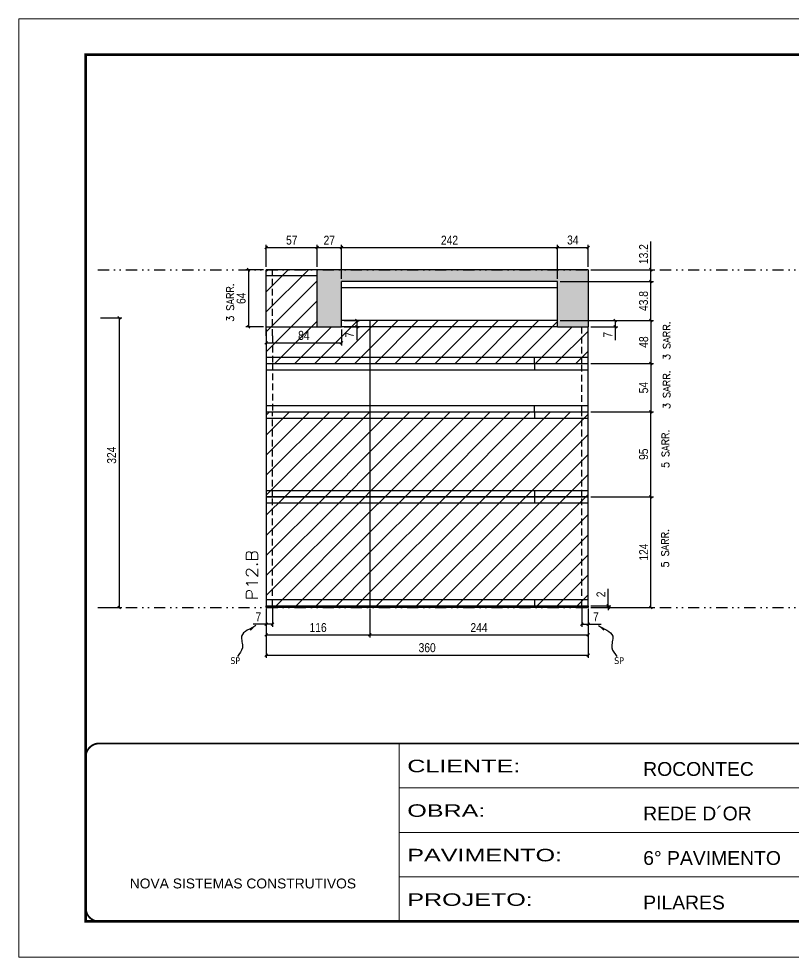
# Model space of a CAD drawing. Extents: x 28748 to 35002, y 14885 to 43501.
# Drawn here: x 28748 to 29615, y 29816 to 30866 of the extents above; entities that cross this region are included whole.
import ezdxf

# ---------------------------------------------------------------- set-up
doc = ezdxf.new("R2010")
doc.units = 0
for name, pattern in [('CONTINUO', [0]), ('DASHED', [0.75, 0.5, -0.25]), ('DIVIDE2', [0.625, 0.25, -0.125, 0, -0.125, 0, -0.125]), ('HIDDEN', [0.375, 0.25, -0.125])]:
    doc.linetypes.add(name, pattern=pattern)
for name, color, linetype in [('COTA', 241, 'Continuous'), ('Nível', 160, 'Continuous'), ('Painéis', 200, 'Continuous'), ('SARR_2.2x7', 40, 'Continuous'), ('Sarrafo de Pressão', 42, 'HIDDEN'), ('texto', 7, 'Continuous')]:
    doc.layers.add(name, color=color, linetype=linetype)
for name, color, linetype, lineweight in [('Folhas', 255, 'Continuous', 9), ('Hachura', 251, 'Continuous', 9), ('SARRAFO DE PRESSAO', 251, 'DASHED', 9), ('Texto Seção', 7, 'Continuous', 15)]:
    doc.layers.add(name, color=color, linetype=linetype, lineweight=lineweight)
doc.styles.add('ARIAL', font='arial.ttf')
doc.styles.add('COTA TECNICA', font='techl___.ttf', dxfattribs={"height": 10})
doc.styles.add('COTA TECNICA-50', font='techl___.ttf', dxfattribs={"height": 10})
doc.styles.add('REGUA-120', font='ROMANS.shx', dxfattribs={"height": 15})
doc.styles.add('ROMANS', font='romans.shx')
doc.styles.get("Standard").update_dxf_attribs({"font": 'arial.ttf'})
doc.styles.add('Tecnologia', font='')
doc.styles.get('Tecnologia').set_extended_font_data('Forgotten Futurist')
doc.dimstyles.new('COTA PAINEL-50', dxfattribs={"dimtxt": 10, "dimasz": 3, "dimexe": 3, "dimexo": 3, "dimgap": 3, "dimtad": 1, "dimdec": 1, "dimzin": 12, "dimdsep": 46, "dimtxsty": 'COTA TECNICA-50', "dimblk1": 'OBLIQUE', "dimblk2": 'OBLIQUE', "dimsah": 1, "dimcen": 0.9, "dimclrd": 4, "dimclre": 4, "dimclrt": 240, "dimadec": 1, "dimazin": 3, "dimtfac": 1, "dimtdec": 1, "dimtmove": 0, "dimatfit": 3, "dimfxl": 1, "dimtolj": 1, "dimtzin": 12, "dimarcsym": 0})
doc.dimstyles.new('PAINEL', dxfattribs={"dimtxt": 10, "dimasz": 3, "dimexe": 3, "dimexo": 3, "dimgap": 3, "dimtad": 1, "dimdec": 1, "dimzin": 12, "dimdsep": 46, "dimtxsty": 'COTA TECNICA', "dimblk1": 'OBLIQUE', "dimblk2": 'OBLIQUE', "dimsah": 1, "dimcen": 0.9, "dimclrd": 4, "dimclre": 4, "dimclrt": 240, "dimadec": 1, "dimazin": 3, "dimtfac": 1, "dimtdec": 1, "dimtmove": 0, "dimatfit": 3, "dimfxl": 1, "dimtolj": 1, "dimtzin": 12, "dimarcsym": 0})
doc.dimstyles.get("Standard").update_dxf_attribs({"dimtxt": 0.18, "dimasz": 0.18, "dimexe": 0.18, "dimexo": 0.0625, "dimgap": 0.09, "dimtad": 0, "dimtih": 1, "dimtoh": 1, "dimdec": 4, "dimzin": 0, "dimdsep": 46, "dimtxsty": 'Standard', "dimcen": 0.09, "dimadec": 0, "dimazin": 0, "dimtfac": 1, "dimtdec": 4, "dimtofl": 0, "dimtmove": 0, "dimatfit": 3, "dimfxl": 1, "dimtolj": 1, "dimtzin": 0, "dimarcsym": 0})
pattern_1 = [(45, (-100259.158, -2076.637), (-11.2253202, 11.2253202), [])]
pattern_2 = [(45, (0, 54), (-11.22532, 11.22532), [])]

# ---------------------------------------------------------------- blocks, each defined once
blk = doc.blocks.new('9999999999')
at = {"color": 30, "linetype": 'CONTINUO'}
for p, q in [((98564.6, 34230.2), (98564.6, 34429.4)), ((98564.6, 34379.6), (99584, 34379.6)), ((98564.6, 34329.8), (99488, 34329.8)), ((98564.6, 34280), (99488, 34280))]:
    blk.add_line(p, q, dxfattribs=at)
at = {"color": 30, "linetype": 'CONTINUO', "const_width": 2}
blk.add_lwpolyline([(99584, 34230.2), (99584, 34414.4, 0.414214), (99569, 34429.4), (98229, 34429.4, 0.414214), (98214, 34414.4), (98214, 34245.2, 0.414214), (98229, 34230.2), (99584, 34230.2)], format="xyb", dxfattribs=at)
at = {"layer": 'Folhas'}
blk.add_lwpolyline([(98139, 34190.2), (99624, 34190.2), (99624, 35240.2), (98139, 35240.2)], close=True, dxfattribs=at)
at = {"layer": 'Folhas', "color": 30, "const_width": 3}
blk.add_lwpolyline([(98214, 34230.2), (99584, 34230.2), (99584, 35200.2), (98214, 35200.2)], close=True, dxfattribs=at)
at = {"color": 7, "linetype": 'Continuous', "ltscale": 5, "style": 'ARIAL'}
for s, height, p in [('ROCONTEC', 15.48, (98837.7, 34393.1)), ('REDE D´OR', 15.48, (98837.7, 34343.3)), ('6° PAVIMENTO', 15.483, (98837.7, 34293.5)), ('NOVA SISTEMAS CONSTRUTIVOS', 11.059, (98263.2, 34267.2)), ('PILARES', 15.48, (98837.7, 34243.7))]:
    blk.add_text(s, height=height, dxfattribs=at).set_placement(p)
at = {"layer": 'Folhas', "color": 7, "style": 'Tecnologia', "width": 1.5}
for s, p in [('CLIENTE:', (98573.7, 34397.2)), ('OBRA:', (98573.7, 34347.3)), ('PAVIMENTO:', (98573.7, 34297.5)), ('PROJETO:', (98573.7, 34247.7))]:
    blk.add_text(s, height=14, dxfattribs=at).set_placement(p)
blk = doc.blocks.new('_Oblique')
at = {"color": 0, "linetype": 'ByBlock', "lineweight": -2}
blk.add_line((-0.5, -0.5), (0.5, 0.5), dxfattribs=at)
blk = doc.blocks.new('*D914')
at = {"layer": 'COTA', "color": 4, "linetype": 'ByBlock', "lineweight": -2, "transparency": 16777216}
for p, q in [((28839.8, 30531.7), (28863.6, 30531.7)), ((28860.6, 30531.7), (28860.6, 30207.7)), ((28839.8, 30207.7), (28863.6, 30207.7))]:
    blk.add_line(p, q, dxfattribs=at)
at = {"layer": 'Defpoints', "color": 0, "linetype": 'ByBlock', "transparency": 16777216}
for p in [(28836.8, 30531.7), (28836.8, 30207.7), (28860.6, 30207.7)]:
    blk.add_point(p, dxfattribs=at)
at = {"layer": 'COTA', "color": 4, "linetype": 'ByBlock', "lineweight": -2, "transparency": 16777216, "xscale": 3, "yscale": 3, "zscale": 3}
for p, rotation in [((28860.6, 30531.7), 90), ((28860.6, 30207.7), 270)]:
    blk.add_blockref('_Oblique', p, dxfattribs=dict(at, rotation=rotation))
at = {"layer": 'COTA', "color": 240, "linetype": 'ByBlock', "transparency": 16777216, "insert": (28852.3, 30378.1), "char_height": 10, "attachment_point": 5, "rotation": 90, "style": 'COTA TECNICA'}
blk.add_mtext('\\A1;324', dxfattribs=at)
blk = doc.blocks.new('*D915')
at = {"layer": 'COTA', "color": 4, "lineweight": -2, "transparency": 16777216}
for p, q in [((29025.3, 30206.7), (29025.3, 30151.5)), ((29385.3, 30206.7), (29385.3, 30151.5)), ((29025.3, 30154.5), (29385.3, 30154.5))]:
    blk.add_line(p, q, dxfattribs=at)
at = {"layer": 'Defpoints', "color": 0, "transparency": 16777216}
for p in [(29025.3, 30209.7), (29385.3, 30209.7), (29385.3, 30154.5)]:
    blk.add_point(p, dxfattribs=at)
at = {"layer": 'COTA', "color": 4, "lineweight": -2, "transparency": 16777216, "xscale": 3, "yscale": 3, "zscale": 3, "rotation": 180}
blk.add_blockref('_Oblique', (29025.3, 30154.5), dxfattribs=at)
at = {"layer": 'COTA', "color": 4, "lineweight": -2, "transparency": 16777216, "xscale": 3, "yscale": 3, "zscale": 3}
blk.add_blockref('_Oblique', (29385.3, 30154.5), dxfattribs=at)
at = {"layer": 'COTA', "color": 240, "transparency": 16777216, "insert": (29205.3, 30162.7), "char_height": 10, "attachment_point": 5, "style": 'COTA TECNICA'}
blk.add_mtext('\\A1;360', dxfattribs=at)
blk = doc.blocks.new('*D916')
at = {"layer": 'COTA', "color": 4, "lineweight": -2, "transparency": 16777216}
for p, q in [((29025.3, 30204.7), (29025.3, 30186.2)), ((29032.3, 30206.7), (29032.3, 30186.2)), ((29025.3, 30189.2), (29010.6, 30189.2)), ((29032.3, 30189.2), (29025.3, 30189.2))]:
    blk.add_line(p, q, dxfattribs=at)
at = {"layer": 'Defpoints', "color": 0, "transparency": 16777216}
for p in [(29032.3, 30209.7), (29025.3, 30207.7), (29025.3, 30189.2)]:
    blk.add_point(p, dxfattribs=at)
at = {"layer": 'COTA', "color": 4, "lineweight": -2, "transparency": 16777216, "xscale": 3, "yscale": 3, "zscale": 3, "rotation": 180}
blk.add_blockref('_Oblique', (29025.3, 30189.2), dxfattribs=at)
at = {"layer": 'COTA', "color": 4, "lineweight": -2, "transparency": 16777216, "xscale": 3, "yscale": 3, "zscale": 3}
blk.add_blockref('_Oblique', (29032.3, 30189.2), dxfattribs=at)
at = {"layer": 'COTA', "color": 240, "transparency": 16777216, "insert": (29016.4, 30197.3), "char_height": 10, "attachment_point": 5, "style": 'COTA TECNICA-50'}
blk.add_mtext('\\A1;7', dxfattribs=at)
blk = doc.blocks.new('*D881')
at = {"layer": 'COTA', "color": 4, "lineweight": -2, "transparency": 16777216}
for p, q in [((29378.3, 30206.7), (29378.3, 30186.2)), ((29385.3, 30204.7), (29385.3, 30186.2)), ((29378.3, 30189.2), (29385.3, 30189.2)), ((29385.3, 30189.2), (29400, 30189.2))]:
    blk.add_line(p, q, dxfattribs=at)
at = {"layer": 'Defpoints', "color": 0, "transparency": 16777216}
for p in [(29378.3, 30209.7), (29385.3, 30207.7), (29385.3, 30189.2)]:
    blk.add_point(p, dxfattribs=at)
at = {"layer": 'COTA', "color": 4, "lineweight": -2, "transparency": 16777216, "xscale": 3, "yscale": 3, "zscale": 3, "rotation": 180}
blk.add_blockref('_Oblique', (29378.3, 30189.2), dxfattribs=at)
at = {"layer": 'COTA', "color": 4, "lineweight": -2, "transparency": 16777216, "xscale": 3, "yscale": 3, "zscale": 3}
blk.add_blockref('_Oblique', (29385.3, 30189.2), dxfattribs=at)
at = {"layer": 'COTA', "color": 240, "transparency": 16777216, "insert": (29394.1, 30197.3), "char_height": 10, "attachment_point": 5, "style": 'COTA TECNICA-50'}
blk.add_mtext('\\A1;7', dxfattribs=at)
blk = doc.blocks.new('*D882')
at = {"layer": 'COTA', "color": 4, "lineweight": -2, "transparency": 16777216}
for p, q in [((29388.3, 30331.7), (29458.7, 30331.7)), ((29455.7, 30207.7), (29455.7, 30331.7)), ((29388.3, 30207.7), (29458.7, 30207.7))]:
    blk.add_line(p, q, dxfattribs=at)
at = {"layer": 'Defpoints', "color": 0, "transparency": 16777216}
for p in [(29385.3, 30331.7), (29455.7, 30331.7), (29385.3, 30207.7)]:
    blk.add_point(p, dxfattribs=at)
at = {"layer": 'COTA', "color": 4, "lineweight": -2, "transparency": 16777216, "xscale": 3, "yscale": 3, "zscale": 3}
for p, rotation in [((29455.7, 30331.7), 90), ((29455.7, 30207.7), 270)]:
    blk.add_blockref('_Oblique', p, dxfattribs=dict(at, rotation=rotation))
at = {"layer": 'COTA', "color": 240, "transparency": 16777216, "insert": (29447.6, 30269.7), "char_height": 10, "attachment_point": 5, "rotation": 90, "style": 'COTA TECNICA-50'}
blk.add_mtext('\\A1;124', dxfattribs=at)
blk = doc.blocks.new('*D883')
at = {"layer": 'COTA', "color": 4, "lineweight": -2, "transparency": 16777216}
for p, q in [((29407.8, 30209.7), (29407.8, 30228.5)), ((29388.3, 30209.7), (29410.8, 30209.7)), ((29407.8, 30207.7), (29407.8, 30209.7)), ((29388.3, 30207.7), (29410.8, 30207.7)), ((29407.8, 30207.7), (29407.8, 30204.7))]:
    blk.add_line(p, q, dxfattribs=at)
at = {"layer": 'Defpoints', "color": 0, "transparency": 16777216}
for p in [(29385.3, 30209.7), (29385.3, 30207.7), (29407.8, 30207.7)]:
    blk.add_point(p, dxfattribs=at)
at = {"layer": 'COTA', "color": 4, "lineweight": -2, "transparency": 16777216, "xscale": 3, "yscale": 3, "zscale": 3}
for p, rotation in [((29407.8, 30209.7), 270), ((29407.8, 30207.7), 90)]:
    blk.add_blockref('_Oblique', p, dxfattribs=dict(at, rotation=rotation))
at = {"layer": 'COTA', "color": 240, "transparency": 16777216, "insert": (29399.8, 30222.4), "char_height": 10, "attachment_point": 5, "rotation": 90, "style": 'COTA TECNICA-50'}
blk.add_mtext('\\A1;2', dxfattribs=at)
blk = doc.blocks.new('*D884')
at = {"layer": 'COTA', "color": 4, "linetype": 'ByBlock', "lineweight": -2, "transparency": 16777216}
for p, q in [((29388.3, 30426.7), (29458.7, 30426.7)), ((29455.7, 30331.7), (29455.7, 30426.7)), ((29388.3, 30331.7), (29458.7, 30331.7))]:
    blk.add_line(p, q, dxfattribs=at)
at = {"layer": 'Defpoints', "color": 0, "linetype": 'ByBlock', "transparency": 16777216}
for p in [(29385.3, 30426.7), (29455.7, 30426.7), (29385.3, 30331.7)]:
    blk.add_point(p, dxfattribs=at)
at = {"layer": 'COTA', "color": 4, "linetype": 'ByBlock', "lineweight": -2, "transparency": 16777216, "xscale": 3, "yscale": 3, "zscale": 3}
for p, rotation in [((29455.7, 30426.7), 90), ((29455.7, 30331.7), 270)]:
    blk.add_blockref('_Oblique', p, dxfattribs=dict(at, rotation=rotation))
at = {"layer": 'COTA', "color": 240, "linetype": 'ByBlock', "transparency": 16777216, "insert": (29447.5, 30379.2), "char_height": 10, "attachment_point": 5, "rotation": 90, "style": 'COTA TECNICA'}
blk.add_mtext('\\A1;95', dxfattribs=at)
blk = doc.blocks.new('*D1763')
at = {"layer": 'COTA', "color": 4, "linetype": 'ByBlock', "lineweight": -2, "transparency": 16777216}
for p, q in [((29025.3, 30206.7), (29025.3, 30174.1)), ((29141.3, 30206.7), (29141.3, 30174.1)), ((29025.3, 30177.1), (29141.3, 30177.1))]:
    blk.add_line(p, q, dxfattribs=at)
at = {"layer": 'Defpoints', "color": 0, "linetype": 'ByBlock', "transparency": 16777216}
for p in [(29025.3, 30209.7), (29141.3, 30209.7), (29141.3, 30177.1)]:
    blk.add_point(p, dxfattribs=at)
at = {"layer": 'COTA', "color": 4, "linetype": 'ByBlock', "lineweight": -2, "transparency": 16777216, "xscale": 3, "yscale": 3, "zscale": 3, "rotation": 180}
blk.add_blockref('_Oblique', (29025.3, 30177.1), dxfattribs=at)
at = {"layer": 'COTA', "color": 4, "linetype": 'ByBlock', "lineweight": -2, "transparency": 16777216, "xscale": 3, "yscale": 3, "zscale": 3}
blk.add_blockref('_Oblique', (29141.3, 30177.1), dxfattribs=at)
at = {"layer": 'COTA', "color": 240, "linetype": 'ByBlock', "transparency": 16777216, "insert": (29083.3, 30185.2), "char_height": 10, "attachment_point": 5, "style": 'COTA TECNICA'}
blk.add_mtext('\\A1;116', dxfattribs=at)
blk = doc.blocks.new('*D1764')
at = {"layer": 'COTA', "color": 4, "linetype": 'ByBlock', "lineweight": -2, "transparency": 16777216}
for p, q in [((29141.3, 30206.7), (29141.3, 30174.1)), ((29385.3, 30204.7), (29385.3, 30174.1)), ((29141.3, 30177.1), (29385.3, 30177.1))]:
    blk.add_line(p, q, dxfattribs=at)
at = {"layer": 'Defpoints', "color": 0, "linetype": 'ByBlock', "transparency": 16777216}
for p in [(29141.3, 30209.7), (29385.3, 30207.7), (29385.3, 30177.1)]:
    blk.add_point(p, dxfattribs=at)
at = {"layer": 'COTA', "color": 4, "linetype": 'ByBlock', "lineweight": -2, "transparency": 16777216, "xscale": 3, "yscale": 3, "zscale": 3, "rotation": 180}
blk.add_blockref('_Oblique', (29141.3, 30177.1), dxfattribs=at)
at = {"layer": 'COTA', "color": 4, "linetype": 'ByBlock', "lineweight": -2, "transparency": 16777216, "xscale": 3, "yscale": 3, "zscale": 3}
blk.add_blockref('_Oblique', (29385.3, 30177.1), dxfattribs=at)
at = {"layer": 'COTA', "color": 240, "linetype": 'ByBlock', "transparency": 16777216, "insert": (29263.3, 30185.2), "char_height": 10, "attachment_point": 5, "style": 'COTA TECNICA'}
blk.add_mtext('\\A1;244', dxfattribs=at)
blk = doc.blocks.new('*D1773')
at = {"layer": 'COTA', "color": 4, "lineweight": -2, "transparency": 16777216}
for p, q in [((29354.3, 30528.7), (29458.7, 30528.7)), ((29455.7, 30528.7), (29455.7, 30480.7)), ((29388.3, 30480.7), (29458.7, 30480.7))]:
    blk.add_line(p, q, dxfattribs=at)
at = {"layer": 'Defpoints', "color": 0, "transparency": 16777216}
for p in [(29351.3, 30528.7), (29385.3, 30480.7), (29455.7, 30480.7)]:
    blk.add_point(p, dxfattribs=at)
at = {"layer": 'COTA', "color": 4, "lineweight": -2, "transparency": 16777216, "xscale": 3, "yscale": 3, "zscale": 3}
for p, rotation in [((29455.7, 30528.7), 90), ((29455.7, 30480.7), 270)]:
    blk.add_blockref('_Oblique', p, dxfattribs=dict(at, rotation=rotation))
at = {"layer": 'COTA', "color": 240, "transparency": 16777216, "insert": (29447.6, 30504.7), "char_height": 10, "attachment_point": 5, "rotation": 90, "style": 'COTA TECNICA'}
blk.add_mtext('\\A1;48', dxfattribs=at)
blk = doc.blocks.new('*D1776')
at = {"layer": 'COTA', "color": 4, "lineweight": -2, "transparency": 16777216}
for p, q in [((29354.3, 30572.5), (29458.7, 30572.5)), ((29455.7, 30528.7), (29455.7, 30572.5)), ((29354.3, 30528.7), (29458.7, 30528.7))]:
    blk.add_line(p, q, dxfattribs=at)
at = {"layer": 'Defpoints', "color": 0, "transparency": 16777216}
for p in [(29351.3, 30572.5), (29455.7, 30572.5), (29351.3, 30528.7)]:
    blk.add_point(p, dxfattribs=at)
at = {"layer": 'COTA', "color": 4, "lineweight": -2, "transparency": 16777216, "xscale": 3, "yscale": 3, "zscale": 3}
for p, rotation in [((29455.7, 30572.5), 90), ((29455.7, 30528.7), 270)]:
    blk.add_blockref('_Oblique', p, dxfattribs=dict(at, rotation=rotation))
at = {"layer": 'COTA', "color": 240, "transparency": 16777216, "insert": (29447.4, 30550.6), "char_height": 10, "attachment_point": 5, "rotation": 90, "style": 'COTA TECNICA-50'}
blk.add_mtext('\\A1;43.8', dxfattribs=at)
blk = doc.blocks.new('*D891')
at = {"layer": 'COTA', "color": 4, "lineweight": -2, "transparency": 16777216}
for p, q in [((29351.3, 30585.7), (29351.3, 30613.6)), ((29351.3, 30610.6), (29385.3, 30610.6)), ((29385.3, 30588.7), (29385.3, 30613.6))]:
    blk.add_line(p, q, dxfattribs=at)
at = {"layer": 'Defpoints', "color": 0, "transparency": 16777216}
for p in [(29385.3, 30610.6), (29351.3, 30582.7), (29385.3, 30585.7)]:
    blk.add_point(p, dxfattribs=at)
at = {"layer": 'COTA', "color": 4, "lineweight": -2, "transparency": 16777216, "xscale": 3, "yscale": 3, "zscale": 3, "rotation": 180}
blk.add_blockref('_Oblique', (29351.3, 30610.6), dxfattribs=at)
at = {"layer": 'COTA', "color": 4, "lineweight": -2, "transparency": 16777216, "xscale": 3, "yscale": 3, "zscale": 3}
blk.add_blockref('_Oblique', (29385.3, 30610.6), dxfattribs=at)
at = {"layer": 'COTA', "color": 240, "transparency": 16777216, "insert": (29368.3, 30618.8), "char_height": 10, "attachment_point": 5, "style": 'COTA TECNICA-50'}
blk.add_mtext('\\A1;34', dxfattribs=at)
blk = doc.blocks.new('*D2061')
at = {"layer": 'COTA', "color": 4, "lineweight": -2, "transparency": 16777216}
for p, q in [((29022.3, 30585.7), (29002.3, 30585.7)), ((29005.3, 30585.7), (29005.3, 30521.7)), ((29022.3, 30521.7), (29002.3, 30521.7))]:
    blk.add_line(p, q, dxfattribs=at)
at = {"layer": 'Defpoints', "color": 0, "transparency": 16777216}
for p in [(29025.3, 30585.7), (29005.3, 30521.7), (29025.3, 30521.7)]:
    blk.add_point(p, dxfattribs=at)
at = {"layer": 'COTA', "color": 4, "lineweight": -2, "transparency": 16777216, "xscale": 3, "yscale": 3, "zscale": 3}
for p, rotation in [((29005.3, 30585.7), 90), ((29005.3, 30521.7), 270)]:
    blk.add_blockref('_Oblique', p, dxfattribs=dict(at, rotation=rotation))
at = {"layer": 'COTA', "color": 240, "transparency": 16777216, "insert": (28997.2, 30553.7), "char_height": 10, "attachment_point": 5, "rotation": 90, "style": 'COTA TECNICA-50'}
blk.add_mtext('\\A1;64', dxfattribs=at)
blk = doc.blocks.new('*D2266')
at = {"layer": 'COTA', "color": 4, "lineweight": -2, "transparency": 16777216}
for p, q in [((29354.3, 30528.7), (29418.6, 30528.7)), ((29415.6, 30528.7), (29415.6, 30521.7)), ((29388.3, 30521.7), (29418.6, 30521.7)), ((29415.6, 30521.7), (29415.6, 30507))]:
    blk.add_line(p, q, dxfattribs=at)
at = {"layer": 'Defpoints', "color": 0, "transparency": 16777216}
for p in [(29351.3, 30528.7), (29385.3, 30521.7), (29415.6, 30521.7)]:
    blk.add_point(p, dxfattribs=at)
at = {"layer": 'COTA', "color": 4, "lineweight": -2, "transparency": 16777216, "xscale": 3, "yscale": 3, "zscale": 3}
for p, rotation in [((29415.6, 30528.7), 90), ((29415.6, 30521.7), 270)]:
    blk.add_blockref('_Oblique', p, dxfattribs=dict(at, rotation=rotation))
at = {"layer": 'COTA', "color": 240, "transparency": 16777216, "insert": (29407.6, 30512.8), "char_height": 10, "attachment_point": 5, "rotation": 90, "style": 'COTA TECNICA'}
blk.add_mtext('\\A1;7', dxfattribs=at)
blk = doc.blocks.new('*D2267')
at = {"layer": 'COTA', "color": 4, "lineweight": -2, "transparency": 16777216}
for p, q in [((29025.3, 30588.7), (29025.3, 30613.6)), ((29025.3, 30610.6), (29082.3, 30610.6)), ((29082.3, 30588.7), (29082.3, 30613.6))]:
    blk.add_line(p, q, dxfattribs=at)
at = {"layer": 'Defpoints', "color": 0, "transparency": 16777216}
for p in [(29082.3, 30610.6), (29025.3, 30585.7), (29082.3, 30585.7)]:
    blk.add_point(p, dxfattribs=at)
at = {"layer": 'COTA', "color": 4, "lineweight": -2, "transparency": 16777216, "xscale": 3, "yscale": 3, "zscale": 3, "rotation": 180}
blk.add_blockref('_Oblique', (29025.3, 30610.6), dxfattribs=at)
at = {"layer": 'COTA', "color": 4, "lineweight": -2, "transparency": 16777216, "xscale": 3, "yscale": 3, "zscale": 3}
blk.add_blockref('_Oblique', (29082.3, 30610.6), dxfattribs=at)
at = {"layer": 'COTA', "color": 240, "transparency": 16777216, "insert": (29053.8, 30618.7), "char_height": 10, "attachment_point": 5, "style": 'COTA TECNICA'}
blk.add_mtext('\\A1;57', dxfattribs=at)
blk = doc.blocks.new('*D2268')
at = {"layer": 'COTA', "color": 4, "lineweight": -2, "transparency": 16777216}
for p, q in [((29112.3, 30528.7), (29129.6, 30528.7)), ((29126.6, 30528.7), (29126.6, 30521.7)), ((29112.3, 30521.7), (29129.6, 30521.7)), ((29126.6, 30521.7), (29126.6, 30507))]:
    blk.add_line(p, q, dxfattribs=at)
at = {"layer": 'Defpoints', "color": 0, "transparency": 16777216}
for p in [(29109.3, 30528.7), (29109.3, 30521.7), (29126.6, 30521.7)]:
    blk.add_point(p, dxfattribs=at)
at = {"layer": 'COTA', "color": 4, "lineweight": -2, "transparency": 16777216, "xscale": 3, "yscale": 3, "zscale": 3}
for p, rotation in [((29126.6, 30528.7), 90), ((29126.6, 30521.7), 270)]:
    blk.add_blockref('_Oblique', p, dxfattribs=dict(at, rotation=rotation))
at = {"layer": 'COTA', "color": 240, "transparency": 16777216, "insert": (29118.6, 30512.8), "char_height": 10, "attachment_point": 5, "rotation": 90, "style": 'COTA TECNICA'}
blk.add_mtext('\\A1;7', dxfattribs=at)
blk = doc.blocks.new('*D2269')
at = {"layer": 'COTA', "color": 4, "lineweight": -2, "transparency": 16777216}
for p, q in [((29025.3, 30518.7), (29025.3, 30501)), ((29109.3, 30518.7), (29109.3, 30501)), ((29025.3, 30504), (29109.3, 30504))]:
    blk.add_line(p, q, dxfattribs=at)
at = {"layer": 'Defpoints', "color": 0, "transparency": 16777216}
for p in [(29025.3, 30521.7), (29109.3, 30521.7), (29109.3, 30504)]:
    blk.add_point(p, dxfattribs=at)
at = {"layer": 'COTA', "color": 4, "lineweight": -2, "transparency": 16777216, "xscale": 3, "yscale": 3, "zscale": 3, "rotation": 180}
blk.add_blockref('_Oblique', (29025.3, 30504), dxfattribs=at)
at = {"layer": 'COTA', "color": 4, "lineweight": -2, "transparency": 16777216, "xscale": 3, "yscale": 3, "zscale": 3}
blk.add_blockref('_Oblique', (29109.3, 30504), dxfattribs=at)
at = {"layer": 'COTA', "color": 240, "transparency": 16777216, "insert": (29067.3, 30512.1), "char_height": 10, "attachment_point": 5, "style": 'COTA TECNICA'}
blk.add_mtext('\\A1;84', dxfattribs=at)
blk = doc.blocks.new('*D2453')
at = {"layer": 'COTA', "color": 4, "lineweight": -2, "transparency": 16777216}
for p, q in [((29455.7, 30585.7), (29455.7, 30617.4)), ((29388.3, 30585.7), (29458.7, 30585.7)), ((29455.7, 30572.5), (29455.7, 30585.7)), ((29354.3, 30572.5), (29458.7, 30572.5))]:
    blk.add_line(p, q, dxfattribs=at)
at = {"layer": 'Defpoints', "color": 0, "transparency": 16777216}
for p in [(29385.3, 30585.7), (29455.7, 30585.7), (29351.3, 30572.5)]:
    blk.add_point(p, dxfattribs=at)
at = {"layer": 'COTA', "color": 4, "lineweight": -2, "transparency": 16777216, "xscale": 3, "yscale": 3, "zscale": 3}
for p, rotation in [((29455.7, 30585.7), 90), ((29455.7, 30572.5), 270)]:
    blk.add_blockref('_Oblique', p, dxfattribs=dict(at, rotation=rotation))
at = {"layer": 'COTA', "color": 240, "transparency": 16777216, "insert": (29447.5, 30603.1), "char_height": 10, "attachment_point": 5, "rotation": 90, "style": 'COTA TECNICA'}
blk.add_mtext('\\A1;13.2', dxfattribs=at)
blk = doc.blocks.new('*D2454')
at = {"layer": 'COTA', "color": 4, "lineweight": -2, "transparency": 16777216}
for p, q in [((29109.3, 30575.5), (29109.3, 30613.6)), ((29109.3, 30610.6), (29351.3, 30610.6)), ((29351.3, 30575.5), (29351.3, 30613.6))]:
    blk.add_line(p, q, dxfattribs=at)
at = {"layer": 'Defpoints', "color": 0, "transparency": 16777216}
for p in [(29351.3, 30610.6), (29109.3, 30572.5), (29351.3, 30572.5)]:
    blk.add_point(p, dxfattribs=at)
at = {"layer": 'COTA', "color": 4, "lineweight": -2, "transparency": 16777216, "xscale": 3, "yscale": 3, "zscale": 3, "rotation": 180}
blk.add_blockref('_Oblique', (29109.3, 30610.6), dxfattribs=at)
at = {"layer": 'COTA', "color": 4, "lineweight": -2, "transparency": 16777216, "xscale": 3, "yscale": 3, "zscale": 3}
blk.add_blockref('_Oblique', (29351.3, 30610.6), dxfattribs=at)
at = {"layer": 'COTA', "color": 240, "transparency": 16777216, "insert": (29230.3, 30618.7), "char_height": 10, "attachment_point": 5, "style": 'COTA TECNICA'}
blk.add_mtext('\\A1;242', dxfattribs=at)
blk = doc.blocks.new('*D2455')
at = {"layer": 'COTA', "color": 4, "lineweight": -2, "transparency": 16777216}
for p, q in [((29388.3, 30480.7), (29458.7, 30480.7)), ((29455.7, 30480.7), (29455.7, 30426.7)), ((29388.3, 30426.7), (29458.7, 30426.7))]:
    blk.add_line(p, q, dxfattribs=at)
at = {"layer": 'Defpoints', "color": 0, "transparency": 16777216}
for p in [(29385.3, 30480.7), (29385.3, 30426.7), (29455.7, 30426.7)]:
    blk.add_point(p, dxfattribs=at)
at = {"layer": 'COTA', "color": 4, "lineweight": -2, "transparency": 16777216, "xscale": 3, "yscale": 3, "zscale": 3}
for p, rotation in [((29455.7, 30480.7), 90), ((29455.7, 30426.7), 270)]:
    blk.add_blockref('_Oblique', p, dxfattribs=dict(at, rotation=rotation))
at = {"layer": 'COTA', "color": 240, "transparency": 16777216, "insert": (29447.6, 30453.7), "char_height": 10, "attachment_point": 5, "rotation": 90, "style": 'COTA TECNICA'}
blk.add_mtext('\\A1;54', dxfattribs=at)
blk = doc.blocks.new('*D2456')
at = {"layer": 'COTA', "color": 4, "lineweight": -2, "transparency": 16777216}
for p, q in [((29082.3, 30588.7), (29082.3, 30613.6)), ((29082.3, 30610.6), (29109.3, 30610.6)), ((29109.3, 30588.7), (29109.3, 30613.6))]:
    blk.add_line(p, q, dxfattribs=at)
at = {"layer": 'Defpoints', "color": 0, "transparency": 16777216}
for p in [(29109.3, 30610.6), (29082.3, 30585.7), (29109.3, 30585.7)]:
    blk.add_point(p, dxfattribs=at)
at = {"layer": 'COTA', "color": 4, "lineweight": -2, "transparency": 16777216, "xscale": 3, "yscale": 3, "zscale": 3, "rotation": 180}
blk.add_blockref('_Oblique', (29082.3, 30610.6), dxfattribs=at)
at = {"layer": 'COTA', "color": 4, "lineweight": -2, "transparency": 16777216, "xscale": 3, "yscale": 3, "zscale": 3}
blk.add_blockref('_Oblique', (29109.3, 30610.6), dxfattribs=at)
at = {"layer": 'COTA', "color": 240, "transparency": 16777216, "insert": (29095.8, 30618.7), "char_height": 10, "attachment_point": 5, "style": 'COTA TECNICA'}
blk.add_mtext('\\A1;27', dxfattribs=at)

msp = doc.modelspace()

# ---------------------------------------------------------------- hatches: boundary and pattern name
at = {"layer": 'COTA', "linetype": 'ByBlock'}
h = msp.add_hatch(dxfattribs=at)
h.set_pattern_fill('AR-CONC', color=256, scale=0.03)
h.paths.add_polyline_path([(29109.28, 30572.5), (29351.28, 30572.5), (29351.28, 30528.7), (29351.28, 30521.7), (29385.28, 30521.7), (29385.28, 30585.7), (29082.28, 30585.7), (29082.28, 30521.7), (29109.28, 30521.7), (29109.28, 30528.7)])
at = {"layer": 'Hachura'}
h = msp.add_hatch(dxfattribs=at)
h.set_pattern_fill('ANSI31', color=256, scale=5)
h.set_pattern_definition(pattern_2)
h.paths.add_polyline_path([(29082.28, 30521.7), (29082.28, 30585.7), (29025.28, 30585.7), (29025.28, 30541.7), (29025.28, 30521.7)])
h = msp.add_hatch(dxfattribs=at)
h.set_pattern_fill('ANSI31', color=256, scale=5)
h.set_pattern_definition(pattern_2)
h.paths.add_polyline_path([(29141.28, 30528.7), (29109.28, 30528.7), (29109.28, 30521.7), (29025.28, 30521.7), (29025.28, 30511.7), (29025.28, 30480.7), (29141.28, 30480.7)])
h = msp.add_hatch(dxfattribs=at)
h.set_pattern_fill('ANSI31', color=256, scale=5)
h.set_pattern_definition(pattern_2)
h.paths.add_polyline_path([(29385.28, 30521.7), (29351.28, 30521.7), (29351.28, 30528.7), (29141.28, 30528.7), (29141.28, 30480.7), (29385.28, 30480.7)])
at = {"layer": 'Hachura', "linetype": 'ByBlock'}
h = msp.add_hatch(dxfattribs=at)
h.set_pattern_fill('ANSI31', color=256, scale=5)
h.set_pattern_definition(pattern_1)
h.paths.add_polyline_path([(29141.28, 30426.7), (29025.28, 30426.7), (29025.28, 30331.7), (29141.28, 30331.7)])
h = msp.add_hatch(dxfattribs=at)
h.set_pattern_fill('ANSI31', color=256, scale=5)
h.set_pattern_definition(pattern_1)
h.paths.add_polyline_path([(29385.28, 30426.7), (29141.28, 30426.7), (29141.28, 30331.7), (29385.28, 30331.7)])
h = msp.add_hatch(dxfattribs=at)
h.set_pattern_fill('ANSI31', color=256, scale=5)
h.set_pattern_definition(pattern_1)
h.paths.add_polyline_path([(29025.28, 30331.7), (29025.28, 30209.7), (29141.28, 30209.7), (29141.28, 30331.7)])
h = msp.add_hatch(dxfattribs=at)
h.set_pattern_fill('ANSI31', color=256, scale=5)
h.set_pattern_definition(pattern_1)
h.paths.add_polyline_path([(29141.28, 30331.7), (29141.28, 30209.7), (29385.28, 30209.7), (29385.28, 30331.7)])

# ---------------------------------------------------------------- linework, layer by layer
at = {"layer": 'COTA', "linetype": 'ByBlock'}
for q in [(29082.28, 30585.7), (29385.28, 30521.7)]:
    msp.add_line((29385.28, 30585.7), q, dxfattribs=at)
at = {"layer": 'Nível', "color": 4, "linetype": 'DIVIDE2', "ltscale": 50}
for p, q in [((28836.84, 30585.7), (30193.34, 30585.7)), ((28836.84, 30207.7), (30193.34, 30207.7))]:
    msp.add_line(p, q, dxfattribs=at)
at = {"layer": 'Painéis'}
for p, q in [((29025.28, 30541.7), (29025.28, 30585.7)), ((29082.28, 30585.7), (29025.28, 30585.7)), ((29082.28, 30521.7), (29082.28, 30585.7)), ((29109.28, 30528.7), (29109.28, 30572.5)), ((29351.28, 30572.5), (29109.28, 30572.5)), ((29351.28, 30528.7), (29351.28, 30572.5)), ((29025.28, 30511.7), (29025.28, 30541.7)), ((29025.28, 30541.7), (29025.28, 30541.7)), ((29109.28, 30521.7), (29109.28, 30528.7)), ((29351.28, 30528.7), (29109.28, 30528.7)), ((29141.28, 30528.7), (29141.28, 30209.7)), ((29351.28, 30521.7), (29351.28, 30528.7)), ((29025.28, 30521.7), (29109.28, 30521.7)), ((29351.28, 30521.7), (29385.28, 30521.7)), ((29385.28, 30480.7), (29385.28, 30521.7)), ((29025.28, 30511.7), (29025.28, 30480.7)), ((29025.28, 30480.7), (29385.28, 30480.7)), ((29025.28, 30480.7), (29025.28, 30426.7)), ((29385.28, 30426.7), (29385.28, 30480.7)), ((29025.28, 30426.7), (29025.28, 30209.7)), ((29025.28, 30426.7), (29385.28, 30426.7)), ((29385.28, 30209.7), (29385.28, 30426.7)), ((29385.28, 30331.7), (29025.28, 30331.7)), ((29025.28, 30331.7), (29385.28, 30331.7)), ((29025.28, 30209.7), (29385.28, 30209.7))]:
    msp.add_line(p, q, dxfattribs=at)
msp.add_lwpolyline([(29025.28, 30209.7), (29385.28, 30209.7), (29385.28, 30207.7), (29025.28, 30207.7)], close=True, dxfattribs=at)
at = {"layer": 'SARR_2.2x7'}
for p, q in [((29082.28, 30578.7), (29025.28, 30578.7)), ((29351.28, 30565.5), (29109.28, 30565.5)), ((29141.28, 30521.7), (29109.28, 30521.7)), ((29351.28, 30521.7), (29141.28, 30521.7)), ((29025.28, 30487.7), (29325.28, 30487.7)), ((29325.28, 30487.7), (29385.28, 30487.7)), ((29325.28, 30480.7), (29325.28, 30487.7)), ((29025.28, 30473.7), (29325.28, 30473.7)), ((29325.28, 30480.7), (29325.28, 30473.7)), ((29325.28, 30473.7), (29385.28, 30473.7)), ((29025.28, 30433.7), (29325.28, 30433.7)), ((29325.28, 30433.7), (29385.28, 30433.7)), ((29325.28, 30426.7), (29325.28, 30433.7)), ((29025.28, 30419.7), (29325.28, 30419.7)), ((29325.28, 30426.7), (29325.28, 30419.7)), ((29325.28, 30419.7), (29385.28, 30419.7)), ((29025.28, 30338.7), (29325.28, 30338.7)), ((29325.28, 30338.7), (29385.28, 30338.7)), ((29325.28, 30338.7), (29325.28, 30331.7)), ((29025.28, 30324.7), (29325.28, 30324.7)), ((29325.28, 30331.7), (29325.28, 30324.7)), ((29325.28, 30324.7), (29385.28, 30324.7)), ((29025.28, 30216.7), (29325.28, 30216.7)), ((29325.28, 30216.7), (29385.28, 30216.7)), ((29325.28, 30216.7), (29325.28, 30209.7))]:
    msp.add_line(p, q, dxfattribs=at)
at = {"layer": 'Sarrafo de Pressão', "ltscale": 30}
for p, q in [((29032.28, 30511.7), (29032.28, 30585.7)), ((29378.28, 30480.7), (29378.28, 30521.7)), ((29032.28, 30511.7), (29032.28, 30480.7)), ((29032.28, 30480.7), (29032.28, 30426.7)), ((29378.28, 30426.7), (29378.28, 30480.7)), ((29032.28, 30331.7), (29032.28, 30426.7)), ((29378.28, 30331.7), (29378.28, 30426.7)), ((29032.28, 30209.7), (29032.28, 30331.7)), ((29378.28, 30209.7), (29378.28, 30331.7))]:
    msp.add_line(p, q, dxfattribs=at)

# ---------------------------------------------------------------- block references
at = {"layer": 'SARRAFO DE PRESSAO', "color": 6, "linetype": 'ByBlock'}
msp.add_blockref('9999999999', (-69390.64, -4373.79), dxfattribs=at)

# ---------------------------------------------------------------- texts
at = {"layer": 'texto', "color": 0, "char_height": 7.5, "attachment_point": 5}
for insert in [(28990.51, 30148.21), (29420.06, 30148.21)]:
    msp.add_mtext('{\\fTahoma|b0|i0|c0|p34;\\C4;SP}', dxfattribs=dict(at, insert=insert))
at = {"layer": 'Texto Seção', "linetype": 'Continuous', "style": 'ROMANS'}
for s, p in [('3 SARR.', (28988.95, 30527.39)), ('3 SARR.', (29477.28, 30484.68)), ('3 SARR.', (29477.28, 30429.86)), ('5 SARR.', (29475.98, 30363.73)), ('5 SARR.', (29475.56, 30252.42))]:
    msp.add_text(s, height=8, rotation=90, dxfattribs=at).set_placement(p)
at = {"layer": 'Texto Seção', "style": 'REGUA-120', "width": 1.1}
msp.add_text('P12.B', height=13, rotation=90, dxfattribs=at).set_placement((29015.7, 30215.6))

# ---------------------------------------------------------------- dimensions: what is measured, and where the dimension line sits
at = {"layer": 'COTA'}
for base, p1, p2, dimstyle, picture, middle in [((29082.28, 30610.62), (29025.28, 30585.7), (29082.28, 30585.7), 'PAINEL', '*D2267', (29053.78, 30618.73)), ((29109.28, 30610.62), (29082.28, 30585.7), (29109.28, 30585.7), 'PAINEL', '*D2456', (29095.78, 30618.7)), ((29351.28, 30610.62), (29109.28, 30572.5), (29351.28, 30572.5), 'PAINEL', '*D2454', (29230.28, 30618.7)), ((29385.28, 30610.62), (29351.28, 30582.7), (29385.28, 30585.7), 'COTA PAINEL-50', '*D891', (29368.28, 30618.84)), ((29109.28, 30503.96), (29025.28, 30521.7), (29109.28, 30521.7), 'PAINEL', '*D2269', (29067.28, 30512.06)), ((29385.28, 30189.19), (29378.28, 30209.7), (29385.28, 30207.7), 'COTA PAINEL-50', '*D881', (29394.15, 30197.26))]:
    dim = msp.add_linear_dim(base=base, p1=p1, p2=p2, dimstyle=dimstyle, dxfattribs=at)
    dim.commit()
    dim.dimension.update_dxf_attribs({"geometry": picture, "text_midpoint": middle})
for base, p1, p2, angle, dimstyle, picture, middle in [((29455.67, 30585.7), (29351.28, 30572.5), (29385.28, 30585.7), 90, 'PAINEL', '*D2453', (29447.45, 30603.07)), ((29005.28, 30521.7), (29025.28, 30585.7), (29025.28, 30521.7), 90, 'COTA PAINEL-50', '*D2061', (28997.18, 30553.7)), ((29455.67, 30572.5), (29351.28, 30528.7), (29351.28, 30572.5), 90, 'COTA PAINEL-50', '*D1776', (29447.43, 30550.6)), ((29126.63, 30521.7), (29109.28, 30528.7), (29109.28, 30521.7), 90, 'PAINEL', '*D2268', (29118.55, 30512.84)), ((29455.67, 30480.7), (29351.28, 30528.7), (29385.28, 30480.7), 90, 'PAINEL', '*D1773', (29447.58, 30504.7)), ((29415.63, 30521.7), (29351.28, 30528.7), (29385.28, 30521.7), 90, 'PAINEL', '*D2266', (29407.56, 30512.84)), ((29455.67, 30426.7), (29385.28, 30480.7), (29385.28, 30426.7), 90, 'PAINEL', '*D2455', (29447.56, 30453.7)), ((29455.67, 30331.7), (29385.28, 30207.7), (29385.28, 30331.7), 90, 'COTA PAINEL-50', '*D882', (29447.6, 30269.7)), ((29025.28, 30189.19), (29032.28, 30209.7), (29025.28, 30207.7), 180, 'COTA PAINEL-50', '*D916', (29016.42, 30197.26))]:
    dim = msp.add_linear_dim(base=base, p1=p1, p2=p2, angle=angle, dimstyle=dimstyle, dxfattribs=at)
    dim.commit()
    dim.dimension.update_dxf_attribs({"geometry": picture, "text_midpoint": middle})
at = {"layer": 'COTA', "linetype": 'ByBlock'}
dim = msp.add_linear_dim(base=(28860.56, 30207.7), p1=(28836.84, 30531.7), p2=(28836.84, 30207.7), angle=90, dimstyle='PAINEL', dxfattribs=at)
dim.commit()
dim.dimension.update_dxf_attribs({"geometry": '*D914', "text_midpoint": (28860.56, 30378.07), "dimtype": 160})
dim = msp.add_linear_dim(base=(29455.67, 30426.7), p1=(29385.28, 30331.7), p2=(29385.28, 30426.7), angle=90, dimstyle='PAINEL', override={"dimtmove": 1}, dxfattribs=at)
dim.commit()
dim.dimension.update_dxf_attribs({"geometry": '*D884', "text_midpoint": (29447.53, 30379.2)})
at = {"layer": 'COTA'}
dim = msp.add_linear_dim(base=(29407.81, 30207.7), p1=(29385.28, 30209.7), p2=(29385.28, 30207.7), angle=90, dimstyle='COTA PAINEL-50', dxfattribs=at)
dim.commit()
dim.dimension.update_dxf_attribs({"geometry": '*D883', "text_midpoint": (29407.81, 30222.45), "dimtype": 160})
dim = msp.add_linear_dim(base=(29385.28, 30154.51), p1=(29025.28, 30209.7), p2=(29385.28, 30209.7), dimstyle='PAINEL', override={"dimarcsym": 2}, dxfattribs=at)
dim.commit()
dim.dimension.update_dxf_attribs({"geometry": '*D915', "text_midpoint": (29205.28, 30162.73)})
at = {"layer": 'COTA', "linetype": 'ByBlock'}
dim = msp.add_linear_dim(base=(29141.28, 30177.1), p1=(29025.28, 30209.7), p2=(29141.28, 30209.7), dimstyle='PAINEL', dxfattribs=at)
dim.commit()
dim.dimension.update_dxf_attribs({"geometry": '*D1763', "text_midpoint": (29083.28, 30185.21)})
dim = msp.add_linear_dim(base=(29385.28, 30177.1), p1=(29141.28, 30209.7), p2=(29385.28, 30207.7), dimstyle='PAINEL', override={"dimtmove": 1}, dxfattribs=at)
dim.commit()
dim.dimension.update_dxf_attribs({"geometry": '*D1764', "text_midpoint": (29263.28, 30185.18)})

# ---------------------------------------------------------------- leaders
at = {"layer": 'COTA', "path_type": 1}
for points in [[(29013.45, 30187.52), (28997.67, 30175.69), (28998.59, 30162.68), (28993.04, 30152.9)], [(29397.11, 30187.52), (29412.9, 30175.69), (29411.97, 30162.68), (29417.52, 30152.9)]]:
    msp.add_leader(points, dimstyle='Standard', override={"dimasz": 8}, dxfattribs=at)

doc.saveas('drawing.dxf')
